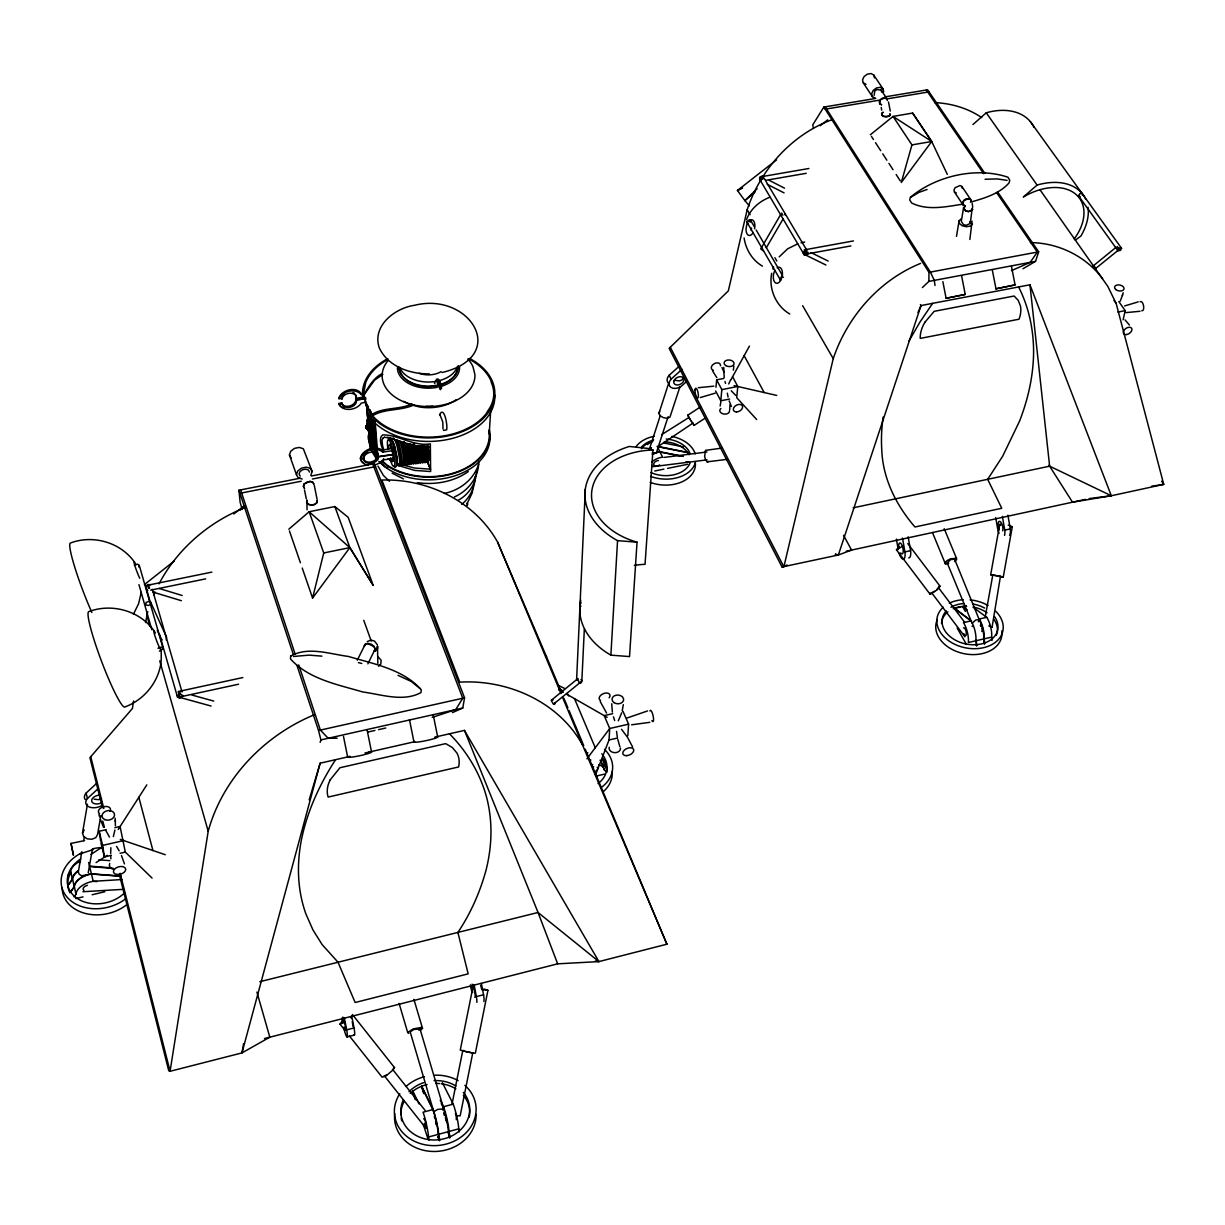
<?xml version="1.0" encoding="UTF-8"?>
<svg xmlns="http://www.w3.org/2000/svg" width="1225" height="1225" viewBox="0 0 1225 1225"><rect width="100%" height="100%" fill="white"/><g stroke="black" fill="none" stroke-linecap="round" stroke-linejoin="round"><path stroke-width="1.5" d="M161.21 660.872L161.225 649.51M942.852 281.612L946.098 298.242L965.239 294.459L961.625 275.901M922.379 287.569L928.872 281.398L928.979 272.348L823.843 107.065L875.737 98.429M368.587 428.413L366.765 428.627C363.672 426.882 367.852 424.309 366.995 428.719C366.321 424.202 364.836 427.127 366.949 428.796L366.076 428.367M110.648 853.549L110.863 847.715M377.759 458.885L378.219 456.603L376.825 456.986L373.487 451.627M115.38 825.803L115.288 820.352M723.73 367.408L724.205 377.514M730.008 404.801L729.702 409.64M423.651 1118.915C425.044 1116.205 427.739 1132.237 425.029 1125.652M576.607 679.676L585.32 489.204M377.499 646.142L377.361 648.928L375.156 651.195M579.058 683.183L581.798 681.896L584.34 629.007M377.836 663.399L377.499 646.295L377.361 648.928L375.141 651.057M370.915 435.089L371.757 434.921L370.44 431.522L371.144 439.499M369.445 433.114L373.502 446.436L372.752 441.842L372.186 440.433L373.181 449.039M371.941 441.168C371.726 438.795 373.472 447.263 371.252 441.245M652.956 449.958A68.278 47.821 4.2 0 0 592.012 489.617A68.278 47.821 4.2 0 0 637.046 542.17L629.528 656.585L610.877 655.145L617.553 540.654A78.936 55.263 4.3 0 1 629.374 446.467L648.102 448.442L652.956 449.958L645.039 564.327A65.415 47.821 4.1 0 0 634.351 565.399M595.518 774.874L609.039 739.977L609.728 728.507L604.185 715.614L566.547 694.1M446.727 1121.426L446.574 1122.253M489.219 433.803L490.842 407.986M627.828 735.628L628.593 724.159L622.989 711.312M68.615 884.205L72.352 879.106L70.713 871.097A17.165 10.321 -15.4 0 1 80.574 861.053M72.352 879.106L72.428 878.31A17.196 10.305 -15.5 0 1 78.14 870.638M70.422 891.923L74.189 886.808L72.535 878.769A17.211 10.305 -15.5 0 1 78.247 871.097M74.067 896.884L75.965 894.327L74.25 886.027A17.242 10.29 -15.5 0 1 91.4 873.808L120.877 876.074M75.965 894.327L76.027 893.546A17.288 10.29 -15.6 0 1 93.223 881.311L96.913 881.587M803.156 253.192L803.263 251.891M715.982 387.284L716.656 379.842L723.73 378.464M729.641 399.028L720.79 400.774L721.831 389.611L716.656 379.842M759.959 180.014L760.985 176.783L808.868 168.499M762.976 179.003L761.705 176.859M976.463 645.774L975.957 639.925A14.654 5.359 76.6 0 0 970.966 620.907L954.413 608.396M976.708 645.713L976.202 639.863M984.226 643.982L983.721 638.133A14.654 5.39 76.6 0 0 979.602 620.585L954.612 559.197L950.738 559.534L947.201 562.888L970.675 619.819M984.701 643.875L984.196 638.026A14.654 5.39 76.6 0 0 979.204 619.023L986.707 617.323A14.639 5.436 76.6 0 1 991.699 636.296L992.005 640.476M749.44 346.078L732.581 376.733L737.787 386.488L736.7 397.65L756.683 419.517M307.062 509.83L306.893 500.152M733.852 366.153L733.331 370.21M369.705 435.824L370.394 438.397L369.322 432.777M372.048 444.644L372.538 447.232L371.497 441.368L370.869 442.164L370.256 438.581L369.72 439.377L371.497 444.553L371.389 439.698M369.981 435.472L369.95 432.609M475.07 476.739C475.254 487.489 469.772 497.534 461.748 504.44M476.51 471.993C476.035 483.691 468.455 494.793 458.211 500.259M478.715 461.488C479.036 477 468.302 490.842 454.414 496.937M472.927 487.228L472.329 492.695L467.276 503.245M374.59 449.024L373.885 446.359M306.648 502.48L308.409 504.271L311.502 504.976L314.748 504.317L316.923 502.572L317.168 500.397L316.923 502.725L314.764 504.562L311.517 505.221L308.409 504.424L306.648 502.48L306.908 500.305M623.311 704.651L622.223 710.822M771.719 273.267C768.442 288.824 775.961 306.082 789.757 313.983M437.631 379.153C439.484 377.545 443.572 392.199 440.25 387.758M720.147 406.011L720.821 402.091M133.571 701.006L132.423 708.479L89.915 757.678L102.502 807.704M145.576 622.499L147.735 611.688M314.243 714.803C264.187 735.475 222.613 778.518 208.204 831.254L170.061 1071.293L168.744 1070.773L119.3 874.405M149.527 588.352L148.638 585.274M956.495 236.379L959.068 220.868L961.196 218.785M964.963 206.612L963.539 207.913L961.303 221.388L963.478 224.665L966.249 225.293L970.261 223.425L972.267 208.036L972.589 209.674L968.577 211.45L965.775 210.914L963.539 207.913L964.994 206.382M969.863 239.442L972.068 221.25M100.879 815.636L97.541 834.485L95.826 837.609L91.89 839.263L87.235 838.834L83.652 836.461L82.488 833.061L87.45 804.228M81.83 851.681L78.339 871.894L79.089 874.145L81.447 875.722L87.113 874.88M83.729 840.656L84.372 836.981M452.454 712.613L462.774 708.035L464.551 697.837L374.391 463.617L311.334 476.004M88.231 872.782L92.442 848.925M1002.708 530.9L1002.892 529.843A5.558 2.144 77.4 0 0 1001.315 522.891A5.558 2.144 77.4 0 0 998.406 522.325A5.558 2.144 77.4 0 0 998.972 529.093L999.232 529.644M243.591 1043.715L241.968 1052.903L170.061 1071.293L120.142 873.303M367.806 425.565L365.724 426.423M991.193 627.231L992.082 627.154L1000.473 576.194L992.786 575.076L985.359 616.236M1001.912 577.189L1003.275 577.006L1012.309 526.689L1008.221 525.127M991.745 575.321L990.688 574.693L999.738 524.407L1001.101 524.147M369.445 430.373L368.388 436.192L370.578 446.957M369.23 434.707L368.465 438.887L370.67 449.652M114.936 829.999L113.343 836.598M365.877 398.079L362.83 398.661L362.585 397.313A66.104 44.437 -0.3 0 1 362.738 394.021M381.251 374.1C373.502 378.265 368.189 387.146 364.361 394.251L362.707 395.139L362.83 398.661M409.701 404.311L412.549 405.169M455.884 1115.592L460.156 1115.868L472.819 1052.658M473.631 987.779L472.896 987.289L460.263 1050.085L473.202 1053.194L475.346 1053.178L487.933 990.336L483.844 988.973M451.948 1104.475L462.774 1050.591L464.214 1050.591M1078.567 195.862L1079.684 193.78L1082.012 193.366L1121.564 248.308L1120.4 250.39L1118.042 250.834L1078.567 195.862L1080.205 196.72M1082.333 195.173L1082.548 194.101M390.806 444.139L390.607 445.104A8.866 1.577 78.7 0 0 390.698 448.488M1117.506 250.099L1118.67 248.017L1121.564 248.308M1123.126 319.756L1125.208 310.629L1118.823 301.564M467.276 505.343L467.552 504.057M831.377 119.943C791.472 134.903 760.465 169.54 747.189 209.72L728.324 290.907L669.126 348.375L782.055 567.007L838.375 554.986L851.589 550.071L843.581 535.371M141.258 592.349L138.593 603.711L133.433 614.246M161.088 661.99C158.53 682.202 144.152 699.797 125.118 706.871A51.021 5.62 69.3 0 1 102.303 663.307A51.021 5.62 69.3 0 1 88.659 611.673C111.643 602.93 139.849 610.647 154.136 630.952M920.603 263.39C879.259 280.142 847.348 316.632 833.245 358.634L783.862 566.808L670.305 347.242M467.337 505.527L467.353 503.169M302.223 568.032L312.574 598.076L323.737 552.965L309.144 511.759L334.854 506.538L348.176 517.317L372.553 583.575M350.243 756.346L320.138 763.19L241.968 1052.903L269.806 1037.192L256.928 992.082M1122.376 295.47L1123.172 292.744M947.308 174.363L931.689 141.442L893.04 116.421L911.936 144.902L901.309 182.479L931.704 141.503L912.61 113.068L893.04 116.421L870.378 134.75M371.91 444.491L373.656 449.024M309.175 799.833L320.138 763.19M772.914 269.087L773.618 266.744M320.154 742.365L320.904 739.9L318.531 730.498L296.925 665.313M443.006 429.072L442.792 421.997L439.882 414.555M679.952 386.733L669.907 417.235L667.181 418.23L663.537 417.725L660.367 415.918L658.897 413.499L668.651 383.272M649.051 450.279L660.306 415.505M1120.263 301.166L1122.621 294.735M656.83 451.336L668.146 416.592M1022.982 268.734L1035.538 261.338L1038.678 251.829L997.824 192.248M835.389 554.267L838.359 554.986L921.016 305.561L920.404 304.581M621.672 712.812L618.303 720.836M177.441 696.903L179.187 694.697L180.933 694.33L183.076 695.678L179.585 698.265L177.441 696.903L159.541 634.504M302.192 479.052L298.134 477.735L296.435 474.657L289.437 454.904L290.723 451.229L294.505 448.365L299.344 447.431L303.356 448.779L312.145 471.564L310.828 475.239M296.435 474.657L297.736 470.967L301.549 468.103L306.418 467.154L310.461 468.471L312.145 471.564M804.84 254.172L806.418 250.926L804.963 249.961M682.846 377.867L682.08 379.949L679.339 380.929L675.649 380.393M907.786 543.578L940.08 586.27L937.477 589.547L931.444 593.666L929.928 594.033L896.47 549.826L899.15 546.641M658.897 413.499L659.678 411.401M929.928 594.033L930.342 592.915M79.426 862.737L79.839 861.634M387.804 448.335A12.832 2.266 78.7 0 1 387.559 440.755L389.06 438.32L390.591 439.009A16.185 2.863 78.7 0 1 393.684 446.666L396.042 457.966A13.919 2.465 78.7 0 1 396.288 466.204L395.154 467.414L392.781 465.745A14.945 2.634 78.7 0 1 389.963 458.671M389.994 440.433L391.02 439.254L392.459 440.847A13.291 2.358 78.7 0 1 395.047 447.523L396.961 457.093A12.127 2.144 78.7 0 1 397.084 463.877L396.67 464.734M153.63 595.136L154.963 591.859M394.205 466.449L394.634 465.423A12.832 2.266 78.7 0 0 394.389 457.828L392.214 447.416A14.93 2.634 78.7 0 0 389.382 440.342L388.585 439.561M396.563 465.806L396.992 464.796A12.679 2.251 78.7 0 0 396.762 457.308L394.603 447.018A14.746 2.603 78.7 0 0 391.801 440.035L391.127 440.097M1015.081 284.904L995.986 288.809L1015.081 284.904L1011.498 266.514M730.544 379.98L728.722 383.946M138.869 567.053L138.884 564.725L137.491 564.204L134.367 565.353M917.969 312.574L921.016 305.561L1029.949 284.797L1111.32 495.757L1163.75 484.38L1116.174 303.509L1107.829 286.42L1039.964 189.737M368.756 426.729L367.316 419.593L368.756 426.729L366.842 420.68L368.648 419.348M367.454 423.865L368.893 430.986L367.071 427.693L367.454 423.865L370.241 430.572L368.419 427.265L368.802 423.421L370.149 423.161L371.466 426.545L369.292 426.989L369.383 429.745M368.939 427.678L368.557 431.522L370.379 434.814L368.939 427.678L368.557 431.522M371.742 434.416L370.302 427.265L371.742 434.416L369.812 428.337L371.634 427.004M372.369 437.447L371.313 432.195L373.135 430.848L374.452 434.247L372.278 434.691L372.369 437.447L374.574 438.014M374.697 442.256L372.507 441.704L371.451 436.452L371.925 435.365L373.242 438.78L375.968 438.121L376.075 441.873L373.87 441.306L372.905 438.81L372.813 436.054L374.636 434.707M374.406 449.024L372.951 440.311L374.758 438.963M746.53 219.673C750.328 209.108 759.454 201.206 769.775 197.256M370.44 431.522L371.864 438.673L370.042 435.35L371.389 441.077M150.782 605.456L163.185 648.699L159.418 651.133M478.684 464.061C473.845 479.511 459.957 490.214 444.384 493.415M382.92 438.198L382.016 440.051L382.567 446.099M392.72 438.198L392.276 439.193A13.613 2.419 78.7 0 0 392.061 441.046M374.084 651.287L375.126 649.128L374.008 646.57L367.852 643.63L365.172 644.365L364.208 646.402L365.249 644.212L367.975 643.385L371.343 644.228L374.084 646.417L375.126 649.128L367.883 663.827M456.297 1119.65L456.267 1116.894M781.565 212.982L782.867 215.187M407.956 463.402L408.4 462.483A12.954 2.343 78.7 0 0 408.323 455.225L406.271 445.012M410.237 463.127L410.697 462.208A13.107 2.389 78.7 0 0 410.62 454.858L408.553 444.507M357.287 660.183L365.172 644.365M417.036 462.315L417.526 461.366A13.613 2.511 78.7 0 0 417.449 453.725L416.194 446.528M159.005 583.881C177.288 549.03 208.97 521.835 245.475 507.456M419.072 462.085L419.562 461.105A13.751 2.557 78.7 0 0 419.501 453.388L418.23 446.099M166.248 639.817L166.585 637.26L150.537 601.95L149.266 601.307L146.081 602.44L145.729 605.012L148.7 605.456L150.185 604.507L150.537 601.95M730.973 379.781L732.581 376.733M82.488 833.061L84.219 829.953M750.113 222.23L750.527 220.163L749.623 219.642L746.638 221.587L780.57 280.249M780.631 214.589L760.74 248.905L763.512 251.048M909.027 340.933L919.975 322.037L932.623 303.356M766.299 247.772L783.158 218.846M335.543 759.684C319.449 784.628 306.832 812.037 301.136 841.284A352.54 207.653 -23.8 0 0 306.02 914.263L313.018 930.051L322.144 944.597L338.023 962.237L355.143 1002.509L468.164 973.86L457.905 932.409C470.568 913.528 479.894 892.489 485.927 870.577A382.522 225.568 -16.2 0 0 486.708 797.674C480.277 773.48 467.001 751.568 449.483 733.806M118.197 829.493L146.816 784.857M823.843 107.065L812.757 124.858L813.461 128.395M352.463 1014.56L394.542 1067.664L393.103 1069.854L385.982 1075.979L382.108 1077.173L349.355 1035.891M364.361 394.251L374.666 380.072L382.858 374.406M344.684 1029.995L339.999 1024.1L341.53 1021.987M67.85 875.707L70.652 871.878M68.723 884.664L72.474 879.565M70.468 892.152L74.235 887.053M312.574 598.076L349.845 547.621L334.854 506.538M586.943 758.811L609.728 728.507L628.593 724.159M371.588 419.501L371.481 415.979L372.599 415.765C384.619 408.308 400.728 411.095 414.019 404.924M972.956 124.537L986.248 112.792A56.84 39.139 -35.3 0 1 1034.007 127.308M494.732 395.017A66.104 44.437 -0.3 0 1 447.355 439.561A66.104 44.437 -0.3 0 1 371.726 419.7L370.685 414.724L371.803 414.509C383.165 407.067 399.151 409.977 411.906 403.928M364.238 392.888L362.462 393.807L362.707 395.139M1092.976 266.116L1116.006 247.358M71.019 843.382L73.469 855.31L70.973 843.428L84.586 840.595M779.192 256.867L787.66 248.797L797.797 243.806M827.702 119.851L820.183 125.731M365.663 426.331L367.975 425.335M936.65 589.746L938.381 587.556L964.825 622.499M240.345 509.891L244.387 505.91M578.032 678.482L551.173 700.378L553.394 704.13L554.588 704.36L555.124 702.43M972.497 223.93L970.368 226.028L966.479 226.748L962.314 225.798L959.481 223.547L959.068 220.868M757.111 188.727L744.892 200.64L749.394 205.861M972.573 209.827L968.531 211.68L965.759 211.052L963.57 207.775M408.737 1033.41L407.665 1032.476L413.376 1028.893L421.461 1027.408L422.518 1028.342L420.726 1030.057M443.741 1108.855L437.616 1109.421L433.742 1111.749L410.145 1031.787L413.943 1029.398L420.037 1029.031L443.741 1108.855L442.516 1109.942M418.858 1030.179L420.037 1029.031M954.581 561.586L956.618 559.672L956.48 558.278L944.215 528.695M378.54 666.247L380.791 664.149L381.082 660.183L378.203 656.937M85.168 799.496A10.703 6.646 -15.3 0 1 86.118 793.08L96.974 783.081M101.17 805.928A10.719 6.646 -15.3 0 1 88.491 806.617A10.719 6.646 -15.3 0 1 87.45 798.486L98.337 788.471M576.607 680.304L577.695 679.324M669.034 383.578A8.56 5.911 -27.2 0 1 669.172 375.279L678.681 366.688M686.98 381.159L681.544 386.043A8.575 5.911 -27.2 0 1 670.978 387.391A8.575 5.911 -27.2 0 1 671.132 379.107L682.019 369.292M978.3 621.733L979.678 620.478M883.057 112.225L881.648 113.481L881.862 115.089L883.608 116.452L886.226 117.033L890.1 115.349L889.886 113.741L890.116 115.211L888.737 116.39L883.623 116.314L881.862 115.089L881.632 113.619L883.026 112.44M580.099 603.833L581.217 602.853M288.824 529.169L309.144 511.759L349.845 547.621L373.212 585.366L349.845 547.621L323.737 552.965M755.059 192.034L744.892 200.64L737.435 190.472L776.558 159.878M910.711 197.347L918.888 192.402L927.08 189.492M553.945 703.793L580.16 682.57M1095.334 268.765L1119.527 249.196M1085.626 199.017A58.555 38.924 -34.7 0 0 1037.1 185.067L1023.319 197.026A50.654 33.657 -34.8 0 1 1075.504 193.994A50.654 33.657 -34.8 0 1 1074.218 238.921M144.427 584.585L174.226 561.05M233.807 513.995L244.234 505.757M902.902 546.044L896.47 549.826M1075.259 240.253L1080.909 236.027A58.555 38.924 -34.7 0 0 1088.03 207.285M365.8 426.576L368.174 425.718M177.181 695.417L178.391 697.04L179.417 696.336L180.121 691.88M689.951 419.027L687.7 415.244L700.501 406.884M653.66 439.852L647.443 444.553M661.653 434.645L689.001 417.434M659.586 445.517L692.921 423.13M691.298 421.109L694.207 425.32L705.416 418.001M91.002 854.376L102.15 847.118M96.071 862.599L107.218 855.326M158.01 648.316L161.225 647.122L163.185 648.699M382.874 438.167L384.466 437.279M934.553 591.353L931.612 592.732L964.963 636.786M468.302 471.579C453.602 481.915 434.936 485.161 417.358 482.635M343.766 1022.737L339.999 1024.1M365.877 426.79L368.281 426.024M384.803 1075.841L386.763 1074.784M742.427 187.808L737.435 190.472L742.564 187.992M626.955 718.049L647.535 710.944M1011.452 270.648L1030.225 262.334L1037.315 252.074L996.507 192.478M367.24 641.624L370.363 640.292M101.491 798.577L98.842 799.665L94.126 799.205M1124.611 305.944L1138.224 301.886M715.232 393.148L700.241 397.558M782.055 567.007L787.154 565.031M365.938 427.035L368.388 426.407M656.309 452.745L652.098 453.097M93.422 849.537L80.237 853.794M651.378 448.197L649.572 448.855A13.812 9.295 -26.1 0 1 651.516 447.891M432.149 717.391L455.731 709.612L462.759 698.235L372.722 463.953M946.113 298.303L965.239 294.398M442.087 372.538C510.35 355.954 469.558 291.443 414.586 305.285C394.955 308.011 371.696 325.957 379.321 347.977C388.111 366.612 409.916 374.1 429.332 373.885M366.443 401.999L361.252 403.147A12.173 8.759 -14.3 0 1 349.462 409.41A12.173 8.759 -14.3 0 1 339.049 404.281L338.712 403.561L341.653 402.749A7.35 5.268 -20.1 0 0 349.722 406.011A7.35 5.268 -20.1 0 0 355.801 398.891L361.084 397.436M429.087 1140.123L428.551 1136.984L438.32 1134.35L438.259 1133.477A18.237 2.496 76.7 0 0 432.838 1109.59L421.415 1086.376M439.698 1140.536L438.642 1134.258L448.396 1131.64L448.335 1130.752A18.222 2.557 76.7 0 0 442.899 1106.895L441.245 1103.587M450.08 1137.719L449.024 1131.456L458.747 1128.838L458.686 1127.949A18.207 2.634 76.6 0 0 453.25 1104.123L442.363 1082.701M432.838 1109.59L423.069 1112.193A18.268 2.435 76.8 0 1 428.49 1136.111L428.551 1136.984M440.219 1100.111L443.527 1106.726L453.25 1104.123M347.042 1036.947L354.392 1035.064M721.663 448.136L705.462 450.371L704.651 456.527L705.615 459.957L707.131 461.84L708.601 461.473M264.462 1038.555L557.651 963.83L598.918 961.594L666.905 944.199L666.614 943.464M343.689 1027.806A11.04 1.271 77.3 0 0 346.889 1036.901A11.04 1.271 77.3 0 0 346.66 1029.842L354.04 1027.943L351.636 1015.724M476.862 1002.372A10.887 1.761 76.8 0 0 476.372 996.599L483.553 994.761L481.379 983.491M970.414 202.202C984.134 198.251 999.217 193.994 1009.017 182.954L1009.752 180.274L1007.961 177.227C976.187 166.493 935.915 175.987 910.389 197.256L909.716 199.966L911.676 202.998C927.356 210.914 945.945 206.734 962.498 204.208M259.807 981.7L538.035 912.487L598.918 961.594L595.365 960.997M938.549 586.637L940.08 586.27M75.812 898.583L83.07 896.884M92.135 894.74L104.845 891.754M597.111 775.869L604.507 774.123M100.894 842.831L104.401 856.949L111.368 855.326M120.096 853.304L125.318 852.095L152.068 878.08M609.039 739.977L617.584 738.001M975.881 640.767L968.362 642.497L968.439 641.655A14.669 5.313 76.7 0 0 963.447 622.622L970.966 620.907M976.126 640.706L983.629 638.975M984.119 638.868L991.622 637.138M104.401 856.949L102.655 845.403L123.694 840.564L165.268 854.713M100.634 841.177L99.148 831.27L106.116 829.677M114.844 827.671L120.081 826.477L125.318 852.095M612.73 713.67L604.185 715.614L607.187 717.375M364.943 753.007L414.555 741.737M434.768 737.144L464.459 730.391L598.918 961.594M367.745 732.075L374.942 730.452M378.54 729.641L385.752 728.033M960.216 607.079L954.658 608.335L971.211 620.845M966.265 605.717L962.559 606.559L967.092 609.958M318.531 730.498L464.551 697.837M320.904 739.9L462.774 708.035M339.049 404.281L342.035 403.622A7.365 5.298 -14.3 0 0 350.212 407.236A7.365 5.298 -14.3 0 0 356.398 400.437L365.372 398.462M649.801 722.321L631.61 724.802M899.073 553.195A8.897 3.108 77.5 0 0 903.453 559.105A8.897 3.108 77.5 0 0 904.953 551.908L910.604 550.683L908.154 536.81M1004.531 535.402A8.805 3.399 77.4 0 0 1004.76 530.134L1010.303 528.924L1007.899 515.204M367.898 425.917L368.633 422.977M368.036 430.159L368.802 423.421L370.241 430.572M242.887 677.548L178.222 691.528L179.432 697.04L238.553 684.224M846.291 551.219L1085.534 499.371M370.869 433.589L370.777 430.833L372.951 430.388M369.521 434.002L370.256 431.062M800.997 242.826L804.702 242.029M373.87 441.306L374.62 438.382L373.288 434.967M372.507 441.704L373.242 438.78M853.136 507.824L1049.626 466.174L1111.32 495.757L1072.503 502.189L1049.013 465.209M374.008 445.563L373.916 442.822L376.09 442.378L376.197 446.13L374.008 445.563L373.257 443.128L372.951 444.675M365.999 427.311L368.48 426.821M211.864 572.106L147.643 585.244L148.531 588.322M150.629 590.159L205.677 578.858M654.732 470.997L663.904 469.144M667.564 468.394L687.715 464.29M393.317 454.353L378.571 456.481A7.518 5.344 -14.8 0 0 370.991 452.132A7.518 5.344 -14.8 0 0 363.764 458.609L360.349 458.288A12.418 8.682 -20.4 0 1 369.276 449.07A12.418 8.682 -20.4 0 1 382.047 450.249L392.582 448.197M721.831 389.611L737.787 386.488L776.727 395.43M1117.889 312.053L1125.208 310.629M242.183 509.432L240.146 502.311L238.921 490.23L300.171 478.209M239.932 493.292L301.243 481.226M312.406 479.021L375.539 466.603M371.022 437.968L371.803 441.015M375.585 438.519L368.005 418.873L367.577 405.582M374.881 442.715L373.028 443.067M443.557 430.404L446.635 429.807C447.891 426.009 444.17 404.954 439.545 414.785M376.274 446.803L375.248 445.165L376.274 446.803L376.473 458.977L371.634 451.106M369.965 422.717L366.933 423.437M375.907 446.865L375.187 423.329L374.345 423.483L373.074 420.206M368.603 427.617L366.091 427.831M368.633 427.969L366.107 428.061M368.618 428.245L365.862 428.138M368.25 419.042L369.583 418.797C364.667 401.907 370.226 433.818 369.521 418.72M438.642 381.833C445.548 404.434 431.108 369.491 438.642 381.833L439.729 381.618M366.673 403.852L368.097 424.524M1010.947 526.949L1012.309 526.689M928.979 272.348L1038.678 251.829M928.872 281.398L1035.538 261.338M1140.046 311.257L1125.913 312.635M698.281 387.712L713.853 386.151M853.457 240.927L804.243 249.885L805.606 253.468L803.661 254.05L825.941 265.013M805.33 254.233L850.916 245.919M761.812 179.386L759.577 179.156L759.776 177.089L762.149 176.048L763.405 177.472M765.732 180.335L806.249 173.307M911.936 144.902L931.704 141.503L912.61 113.068M885.108 96.867L927.601 89.808L984.931 173.429M825.206 109.193L879.014 100.236M886.502 98.98L929.025 91.89M293.51 656.462L309.159 655.13L321.915 656.141M1151.653 486.218L1163.75 484.38L1161.622 481.211M371.405 434.952L373.227 438.274M360.686 459.053A12.418 8.805 -14.8 0 1 369.766 450.279A12.418 8.805 -14.8 0 1 382.751 452.086L393.47 450.54M363.58 462.774A12.418 8.697 -20.4 0 1 360.364 458.625L363.779 458.946A7.518 5.344 -14.8 0 0 371.343 463.28A7.518 5.344 -14.8 0 0 378.571 456.818L393.332 454.689M393.654 458.426L382.966 459.957A12.434 8.82 -14.8 0 1 375.11 464.842M990.688 574.693L1003.275 577.006M1000.274 576.745L1001.177 576.607M1089.255 498.56L1111.305 495.757M663.981 457.43L706.963 451.979M707.101 459.865L652.864 466.679L651.822 465.423M707.131 461.84L727.39 459.314M985.084 179.263L997.165 178.911L1007.088 180.381M94.402 881.234L122.194 879.535M82.932 891.723L123.725 889.319M366.045 427.586L368.924 427.188L369.72 439.377M430.358 446.528C414.05 448.365 399.763 439.438 384.42 437.233M427.908 460.968L429.194 459.911A14.455 2.726 78.7 0 0 429.163 451.811L428.092 445.441M425.504 461.243L426.759 460.217A14.271 2.68 78.7 0 0 426.729 452.209L425.657 445.931M423.161 461.534L424.401 460.508A14.103 2.634 78.7 0 0 424.355 452.592L423.054 445.119M420.818 461.81L422.043 460.799A13.934 2.603 78.7 0 0 421.982 452.99L420.696 445.609M339.019 398.983A12.173 8.912 -14.6 0 1 349.309 391.142A12.173 8.912 -14.6 0 1 361.237 394.588L360.563 392.827A12.158 8.713 -20.1 0 0 348.834 389.963A12.158 8.713 -20.1 0 0 338.697 398.248L342.02 398.906A7.365 5.405 -14.5 0 1 350.105 393.179A7.365 5.405 -14.5 0 1 356.444 398.554L365.417 398.339M414.326 462.575L415.489 461.611A13.46 2.481 78.7 0 0 415.413 454.062L413.284 443.45M411.845 462.866L412.993 461.917A13.276 2.435 78.7 0 0 412.902 454.475L410.804 444.001M404.908 463.693L405.996 462.774A12.771 2.312 78.7 0 0 405.904 455.623L403.882 445.548A13.996 2.527 78.7 0 0 402.964 442.593M402.458 463.984L403.515 463.081A12.587 2.266 78.7 0 0 403.408 456.037L401.417 446.099A13.797 2.481 78.7 0 0 399.595 440.816M337.135 738.185L328.147 738.277L320.383 730.085L298.747 664.915M760.985 176.783L762.256 178.911M487.933 990.336L481.624 989.601M1030.424 242.596C1058.323 242.841 1085.84 256.209 1102.561 278.688M74.296 886.257A17.242 10.29 -15.5 0 1 91.462 874.037L120.938 876.304M934.568 102.609C951.228 103.298 967.873 108.183 981.73 117.6M617.553 540.654L637.046 542.17M111.597 867.836L89.532 866.106L88.659 862.507M113.542 868.448L89.655 866.58L91.4 873.808M98.796 859.797L109.806 860.67M760.434 180.825L761.337 180.902M979.617 619.605L975.728 620.003L972.099 623.265M471.395 1052.673L465.469 1051.632M947.201 562.888L948.717 563.102M932.455 532.492L945.348 563.806L947.629 564.143M956.48 558.278L950.661 558.784L947.216 560.499L945.195 562.413L945.348 563.806M387.697 467.782L385.86 467.322M365.785 427.938L366.551 428.076M686.015 461.764L689.614 462.468M683.336 456.42L659.938 451.811A13.842 9.279 -26.1 0 0 652.404 454.322M681.621 456.236L660.015 451.979A13.842 9.279 -26.1 0 0 652.481 454.475M663.659 442.945L683.412 446.895M657.228 446.313L687.776 452.377M687.945 452.699L657.396 446.635L662.587 457.17A13.873 9.279 -26.1 0 0 651.761 462.009M551.832 699.72L553.026 699.965M387.253 437.233L391.173 438.075M734.097 385.615L737.787 386.488M835.389 554.267L838.375 554.986M371.16 640.231L374.528 641.073L377.346 644.855M358.404 662.618L361.788 663.46M989.325 626.251L992.082 627.154M399.61 464.107L414.586 468.057L430.587 469.175L426.867 460.386M178.391 697.04L211.098 706.044M191.973 695.05L213.747 701.083M150.629 584.662L147.505 584.601L145.836 586.775L151.104 605.135M153.094 592.119L181.361 600.694M159.235 588.505L182.188 595.503M366.091 428.245L367.025 428.551M120.295 839.385L123.694 840.564M147.796 590.511L146.648 589.041M398.002 675.327L411.217 681.437L420.037 688.527M393.608 1067.297L394.542 1067.664M804.289 254.892L807.704 254.279L807.949 252.197L805.667 251.983L804.289 254.892L759.577 179.156M383.425 459.926L383.701 458.533M1093.251 265.779L1094.951 267.035M964.749 205.555L962.911 204.682L963.692 200.517L966.035 198.802L970.522 199.292L970.966 201.283L970.583 199.399L968.745 198.527L963.769 200.624L962.544 202.799L962.988 204.805L964.871 205.739M558.845 689.614L562.091 691.176M558.386 685.433L564.863 688.557M403.699 401.356L410.252 404.587L419.578 406.991A38.006 25.403 -0.2 0 0 456.312 399.641M811.042 252.61L828.177 261.063M881.495 104.646L879.703 103.758L880.331 99.669L882.505 98.046L886.823 98.582L881.173 90.099L876.87 89.547L874.696 91.171L874.145 95.351M970.522 199.292L961.916 186.491L960.033 185.526L955.117 187.685L953.969 189.982L954.428 191.973L956.296 192.922M396.885 465.071L414.663 470.415L430.618 471.533L430.343 443.848C413.422 446.65 398.829 434.783 382.812 434.875L381.373 436.238A18.804 7.763 59.2 0 0 381.159 445.012L382.46 448.993M392.138 473.172L403.454 478.883M385.048 466.924L380.133 462.591M767.187 184.271L784.077 192.892M769.346 180.397L784.551 188.175M881.602 104.799L879.764 103.849L879.274 101.889L880.392 99.776L885.093 97.786L886.885 98.689L887.313 100.557M883.669 91.737L882.934 88.782L873.747 75.001L871.006 73.546L867.315 74.143L864.069 76.578L862.522 79.901L863.273 82.841L872.384 96.668L875.14 98.092M863.273 82.841L866.014 84.28M882.934 88.782L880.193 87.343L876.487 87.955L873.211 90.39L871.649 93.728L872.384 96.668M558.569 689.537L563.362 692.278M783.464 277.279L781.274 276.911L779.667 279.729M746.821 222.567L747.709 223.103M762.425 266.116C752.349 260.358 745.719 249.318 744.111 237.941M999.738 524.407L1000.794 525.112M368.541 406.96L365.923 405.199L363.595 393.868L365.724 382.537A65.063 43.671 -0.3 0 1 386.87 360.073M973.002 607.141L986.707 617.323M962.084 606.666L966.617 610.065M600.036 760.204A15.91 9.524 -23.2 0 1 601.475 762.608L604.476 770.142L606.972 772.209M601.597 763.313L605.41 766.636L606.819 769.943M373.196 415.076L372.369 413.836M378.112 457.338L375.677 453.954M382.016 460.707L387.207 465.194A60.117 41.022 -0.4 0 0 455.945 472.253A60.117 41.022 -0.4 0 0 488.79 430.251M381.419 460.952L386.748 465.561A60.775 41.482 -0.4 0 0 456.236 472.697A60.775 41.482 -0.4 0 0 489.449 430.235M378.831 461.335L386.824 468.241A60.714 41.482 -0.4 0 0 457.43 474.948A60.714 41.482 -0.4 0 0 489.02 431.108M388.157 458.609L390.928 461.09M731.233 390.744L735.704 395.384M389.504 481.287L383.425 475.484L377.974 466.097M425.764 461.396L427.586 462.438L428.168 461.335A15.665 2.955 78.7 0 0 428.122 452.546L426.958 445.64M423.345 461.702L425.136 462.744L425.703 461.641A15.496 2.909 78.7 0 0 425.657 452.959L424.218 444.736M420.91 462.009L422.686 463.035L423.237 461.947A15.312 2.863 78.7 0 0 423.192 453.357L421.767 445.242M418.475 462.315L420.221 463.326L420.772 462.254A15.144 2.818 78.7 0 0 420.711 453.771L419.302 445.747M1125.025 319.878L1129.435 325.069M393.393 438.152L394.22 439.04A14.93 2.664 78.7 0 1 397.145 446.543L399.289 457.292A13.613 2.419 78.7 0 1 399.411 464.918L398.952 465.868L397.436 464.964M416.117 462.606L417.832 463.617L418.368 462.56A14.976 2.772 78.7 0 0 418.307 454.169L416.913 446.222M414.234 462.851L415.918 463.846L416.454 462.79A14.838 2.726 78.7 0 0 416.377 454.475L414.356 444.047M411.952 463.142L413.621 464.122L414.142 463.081A14.669 2.695 78.7 0 0 414.05 454.858L412.059 444.553M409.563 463.433L411.202 464.413L411.722 463.387A14.501 2.649 78.7 0 0 411.631 455.256L409.334 443.817M407.481 463.693L409.104 464.658L409.609 463.647A14.348 2.603 78.7 0 0 409.517 455.608L407.251 444.292M405.307 463.969L406.899 464.918L407.389 463.923A14.195 2.572 78.7 0 0 407.297 455.976L405.046 444.782A15.542 2.818 78.7 0 0 404.02 441.49M402.657 464.306L404.219 465.24L404.694 464.26A13.996 2.527 78.7 0 0 404.587 456.42L402.382 445.379A15.343 2.756 78.7 0 0 401.371 442.133M398.799 463.494L400.177 464.321L400.606 463.448A12.388 2.205 78.7 0 0 400.498 456.512L398.538 446.742A13.567 2.419 78.7 0 0 395.889 439.928M399.962 464.642L401.509 465.561L401.984 464.597A13.797 2.465 78.7 0 0 401.861 456.864L399.687 445.977A15.129 2.71 78.7 0 0 397.681 440.188M134.474 562.091C120.448 542.323 93.054 534.452 70.499 542.997A49.827 5.344 69.1 0 0 91.86 612.469M579.992 605.119L580.956 606.222M580.956 679.507L581.89 680.61M621.55 729.319L627.506 737.297L632.682 747.097M687.7 415.244L688.634 416.408M692.508 422.87L693.136 423.636M392.475 1069.241L425.06 1110.371M384.175 1075.596L426.101 1128.455M716.824 377.637L712.628 371.007M1030.363 121.627L1082.012 193.366M380.653 462.652L381.297 463.601M986.248 112.792L1037.1 185.067M1114 300.416L1116.174 303.509M1093.267 266.989L1095.717 269.347L1095.701 268.137M926.314 90.022L983.614 173.659M954.428 191.973L962.957 204.743M109.469 837.104L105.595 830.106M606.574 713.072L600.189 701.45M871.404 136.343L873.471 139.512M875.523 142.697L880.683 150.66M882.75 153.829L886.869 160.199M888.937 163.384L893.056 169.739M896.149 174.517L900.283 180.887M689.445 418.414L691.467 421.522M825.16 106.851L930.372 272.088L934.308 280.387L935.027 285.502M371.879 414.54L365.923 405.199L372.599 415.765A65.063 43.671 -0.3 0 0 430.22 437.111A65.063 43.671 -0.3 0 0 486.233 413.637L487.642 411.064A57.269 38.465 -0.1 0 0 491.485 383.012L490.812 380.347A65.063 43.671 -0.3 0 0 468.333 358.726M585.213 749.164L666.905 944.199L582.35 744.601C558.416 701.665 507.717 679.308 459.758 682.141L381.863 480.032C427.724 478.577 475.04 501.331 497.626 542.185L546.503 656.707M370.685 414.724L371.604 416.194A66.196 44.437 -0.3 0 0 472.207 426.805A66.196 44.437 -0.3 0 0 469.573 358.435M376.412 456.864L370.593 447.538L368.511 437.279M116.574 846.398L119.193 850.839M764.078 178.146L806.984 250.543M784.796 214.252L785.286 215.095M747.189 209.72L750.052 214.681M774.92 257.694L776.834 261.017M802.651 305.683L833.245 358.634M750.527 220.163L754.278 226.702M756.162 229.963L782.515 275.656M963.493 608.182L965.346 611.428M957.138 627.996L966.372 644.289M289.437 454.904L291.137 457.997M300.186 476.188L299.053 474.136L299.926 471.686L302.468 469.772L305.714 469.144L308.409 470.017L309.527 472.084M744.142 355.694L764.201 392.551M715.66 391.005L720.79 400.774M669.172 375.279L671.132 379.107M372.783 446.482L368.863 436.345L369.138 438.657L369.138 435.916L370.501 441.873L370.088 438.948M412.595 1090.572L419.042 1103.878M721.938 367.485L723.883 371.879M731.432 406.455L729.166 400.897M444.062 1113.219L444.721 1114.842M157.259 630.217L161.868 640.292L161.516 639.082M103.589 827.38L100.373 819.357M1018.603 286.956C1028.648 306.648 1033.395 328.667 1033.594 350.717A299.834 199.461 -28.1 0 1 1019.552 421.14L1002.693 456.175L987.672 479.312L1001.759 508.268L914.952 526.995C896.179 505.205 882.75 478.684 881.755 449.544A290.769 180.06 -34.1 0 1 883.133 417.097M341.653 402.749L342.035 403.622M363.779 458.946L363.381 457.706A7.518 5.268 -20.4 0 1 366.857 452.301M602.547 759.852L605.318 766.437M341.653 398.033L342.02 398.906M574.51 698.648L595.258 747.755M546.212 656.033L561.663 692.921M563.883 698.204L567.879 707.728M569.028 710.5L583.743 745.642M497.626 542.185L560.989 693.549M562.459 697.071L582.35 744.601M363.81 394.925L365.8 399.825M369.797 409.609L371.803 414.509M693.901 424.539L694.207 425.32M426.897 460.83L430.266 469.144M464.459 730.391L538.035 912.487L557.651 963.83M121.459 855.525L124.46 863.885M370.072 410.237L371.987 415.137M373.916 420.053L375.187 423.329M367.316 405.475L371.788 416.944M371.788 431.108L373.12 434.507M366.842 420.68L367.806 423.161M368.327 424.508L369.292 426.989M369.812 428.337L370.777 430.833M371.313 432.195L372.278 434.691M372.813 436.054L373.778 438.55M366.979 424.937L367.944 427.418M369.429 431.246L368.465 428.765L369.123 436.559M371.451 436.452L372.415 438.948M372.951 440.311L373.916 442.822M356.444 398.554L355.832 396.992A7.365 5.283 -20.1 0 0 355.327 394.297M372.048 439.117L373.365 442.516M378.571 456.818L377.928 454.858A7.518 5.268 -20.4 0 0 375.692 451.443M355.801 398.891L356.398 400.437M374.513 450.968L376.565 456.251M382.047 450.249L382.751 452.086M614.69 720.56L613.449 716.87M434.63 1116.511L435.319 1118.593M434.324 1116.603L435.013 1118.67M363.764 620.325L370.547 639.144A6.048 0.934 78.1 0 1 371.144 641.104M382.522 446.068L383.9 449.835M438.703 383.854L439.224 385.308M289.437 530.93L300.401 562.734M1119.88 248.583L1119.91 249.778L1117.154 246.531M888.493 101.997L890.269 111.077M240.621 489.893L295.133 654.058M238.921 490.23L293.326 654.441M447.967 1132.099L449.146 1135.697M104.416 827.181L102.732 821.026M619.896 746.806L617.798 739.41M424.08 1093.481L421.722 1086.284L433.145 1109.498A18.237 2.511 76.7 0 1 438.581 1133.385L438.642 1134.258M438.198 1136.693L439.377 1140.307M421.997 1088.168L423.773 1093.573M437.892 1136.785L439.071 1140.383M412.963 1092.516L415.29 1099.728M423.467 1124.994L428.138 1139.418M445.701 1115.807L444.216 1112.606L444.262 1115.347M314.274 485.33L317.076 499.249M413.912 999.386L422.518 1028.342M399.12 1003.459L407.665 1032.476M152.344 589.332L182.02 692.018M139.405 565.812L149.741 601.843M138.961 584.631L151.808 629.727M146.709 615.027L149.833 626.021M159.74 660.842L208.204 831.254M725.016 381.465L725.537 383.41M455.44 1113.188L456.037 1115.699M138.838 797.291L152.926 850.518M98.965 814.38L99.608 816.876M424.355 1123.294L424.677 1124.519M803.998 251.967L804.335 253.315M467.261 502.939L467.567 504.118M304.489 489.939L306.265 498.713M90.742 756.728L103.803 808.531M761.108 180.152L760.74 177.564M99.148 831.27L102.655 845.403M873.747 75.001L874.482 77.941M86.118 793.08L87.45 798.486M881.173 90.099L881.663 92.059M91.462 874.037L93.223 881.311M373.288 445.165L375.08 449.054M374.437 451.336L375.095 452.898L375.064 451.336M374.13 451.351L374.651 452.607L374.636 451.351M446.022 1117.047L446.681 1120.569M445.395 1117.215L446.053 1120.737M972.175 203.289L972.727 207.193M961.916 186.491L962.36 188.482M881.219 107.448L881.678 110.127M728.079 397.084L727.328 393.179M369.322 437.509L368.74 429.669M409.472 719.672L413.943 741.86M367.056 729.778L371.573 752.119M343.49 736.439L347.624 756.912M433.237 714.91L437.708 737.098M344.271 1017.607L346.66 1029.842M341.744 1018.297L342.433 1021.757M992.403 270.449L995.986 288.809M437.708 379.98L437.938 381.082M374.329 447.86L374.13 446.176M474.06 984.533L476.372 996.599M470.446 984.839L471.885 992.311M435.932 1121.089L436.36 1124.213M435.61 1121.181L436.039 1124.29M902.488 538.035L904.953 551.908M896.378 539.092L898.216 549.443M604.476 770.142L604.354 769.438A15.94 9.524 -23.2 0 0 598.673 764.783M1002.372 516.399L1004.76 530.134M995.695 517.593L997.778 529.522A8.805 3.399 77.4 0 0 999.049 533.38M448.396 1131.64L449.452 1137.902M438.32 1134.35L439.392 1140.613M458.747 1128.838L459.268 1131.961M969.97 221.633L970.261 223.425M617.308 736.899L616.543 731.371M612.362 712.093L611.734 703.747M374.1 449.1L373.365 446.62L373.242 447.722M1029.949 284.797L1049.626 466.174M954.612 559.197L954.719 560.131M581.324 681.207L580.803 683.152L579.624 682.907L577.373 679.125M366.489 404.036L367.929 420.512M374.957 420.711L377.331 448.182M377.637 451.841L377.958 455.501M374.115 420.573L377.04 456.144M115.119 818.193L115.38 821.577M110.709 856.214L110.893 858.863M449.024 1131.456L448.962 1130.583A18.222 2.572 76.7 0 0 443.527 1106.726M362.585 397.313L362.462 393.807A66.196 44.437 -0.3 0 1 387.82 358.603M368.541 435.319L368.572 439.392M374.62 438.382L374.728 442.133M374.743 442.638L374.865 446.39L373.426 439.224M342.112 396.578A7.365 5.283 -20.1 0 1 344.332 393.945M353.06 392.444A7.365 5.283 -20.1 0 1 354.392 393.225M458.181 365.693A29.722 19.738 -0.2 0 1 440.571 384.359M436.896 385.278A29.722 19.738 -0.2 0 1 398.753 366.704M441.123 371.665A19.125 12.679 -0.2 0 1 419.226 373.319M363.274 390.729A66.104 44.437 -0.3 0 1 364.162 387.467M457.4 366.765A29.768 19.738 -0.2 0 1 429.102 382.016A29.768 19.738 -0.2 0 1 399.794 367.73M457.384 368.541A28.941 19.233 -0.2 0 1 436.697 385.936L429.179 386.733A28.941 19.233 -0.2 0 1 399.549 367.852M432.869 406.195A38.021 25.403 -0.2 0 1 426.193 406.317M459.559 366.826A31.084 20.657 -0.2 0 1 440.388 386.595M437.31 387.314A31.084 20.657 -0.2 0 1 397.39 367.883M388.095 360.533A46.397 30.931 -0.2 0 0 417.557 405.689A46.397 30.931 -0.2 0 0 474.902 374.437L472.911 366.505A46.397 30.931 -0.2 0 0 467.935 359.201M368.067 416.485A4.961 0.842 78.8 0 1 369.169 414.785A4.961 0.842 78.8 0 1 370.379 422.793A4.961 0.842 78.8 0 1 368.266 417.725M434.86 383.701A2.312 1.654 -22.2 0 1 435.197 381.557M435.656 381.205A2.312 1.654 -22.2 0 1 436.774 380.761M390.622 457.782A9.402 1.654 78.7 0 0 392.429 461.779L393.455 460.677A8.866 1.562 78.7 0 0 393.087 455.103L391.541 448.319A9.402 1.654 78.7 0 0 389.734 444.338L388.723 445.471A8.866 1.562 78.7 0 0 388.815 448.855M393.746 460.569A9.402 1.669 78.7 0 1 392.505 457.415M344.516 407.986A12.158 8.713 -20.1 0 1 338.712 403.561M367.959 465.194A12.434 8.82 -14.8 0 1 360.701 459.39M377.943 455.195A7.518 5.268 -20.4 0 1 370.838 462.009A7.518 5.268 -20.4 0 1 363.381 458.043M436.529 736.715A12.173 1.194 -11.9 0 1 426.484 740.558A12.173 1.194 -11.9 0 1 414.586 741.401M99.501 813.568A6.186 3.813 -15.5 0 1 100.128 808.469A6.186 3.813 -15.5 0 1 107.892 806.708A6.186 3.813 -15.5 0 1 109.944 811.21M600.587 700.501A5.712 3.522 -23.7 0 1 600.556 695.494A5.712 3.522 -23.7 0 1 607.845 693.182A5.712 3.522 -23.7 0 1 609.147 697.791M160.322 649.128A10.305 0.934 69.3 0 1 154.687 635.147A10.305 0.934 69.3 0 1 155.407 633.126M161.164 650.031A10.305 0.934 69.3 0 1 160.858 649.908M139.742 578.261A10.06 0.888 69.2 0 1 134.658 564.955A10.06 0.888 69.2 0 1 135.761 564.327M113.496 869.245A6.186 4.747 -11.7 0 1 109.714 863.457M649.939 710.944A5.757 1.424 77.2 0 1 652.113 712.567A5.757 1.424 77.2 0 1 653.553 719.779A5.757 1.424 77.2 0 1 651.868 720.652M472.59 992.449A6.875 1.118 76.8 0 1 471.395 985.972M472.069 984.15A6.875 1.118 76.8 0 1 473.968 988.835A6.875 1.118 76.8 0 1 475.162 995.328L475.162 996.4A6.875 1.118 76.8 0 1 474.81 997.334M480.629 985.39A6.86 1.133 76.8 0 1 481.563 988.728M483.553 994.761A10.887 1.792 76.8 0 1 483.844 1001.499M566.93 693.503A9.938 6.156 -23 0 1 568.63 695.938M560.33 689.185A6.263 3.889 -23 0 1 561.923 690.609M620.493 748.153A5.712 4.379 3.3 0 1 614.399 752.655A5.712 4.379 3.3 0 1 609.208 747.281M350.901 1016.964A6.967 0.827 77.2 0 1 351.345 1018.373M352.218 1021.772A6.967 0.827 77.2 0 1 353.045 1026.581M344.072 1027.055A6.967 0.812 77.3 0 0 345.756 1029.551L345.695 1028.464A6.967 0.812 77.3 0 0 344.439 1021.895A6.967 0.812 77.3 0 0 342.786 1017.087M342.847 1021.895A6.967 0.812 77.3 0 1 342.387 1018.863M354.04 1027.943A11.04 1.302 77.2 0 1 354.025 1034.803M83.974 890.452A4.716 2.818 -15.5 0 1 83.606 887.635A4.716 2.818 -15.5 0 1 87.404 885.353M124.644 892.811A33.06 25.434 -12.3 0 1 75.797 897.404A33.06 25.434 -12.3 0 1 80.773 858.893M125.562 898.844A39.246 30.181 -12.3 0 1 67.926 898.109A39.246 30.181 -12.3 0 1 81.876 852.707M92.947 848.757A39.246 30.181 -12.3 0 1 102.977 847.47M126.435 904.938A39.139 30.166 -12.4 0 1 85.229 913.421A39.139 30.166 -12.4 0 1 62.153 888.156M69.902 892.78A33.029 25.434 -12.3 0 1 70.606 873.058M597.218 767.218A4.349 2.603 -23.3 0 1 595.595 771.352M592.609 767.064A4.349 2.603 -23.3 0 1 593.681 766.712M589.837 760.434A4.333 2.603 -23.2 0 1 590.909 760.082M586.806 753.191A4.318 2.603 -23.2 0 1 587.878 752.839M592.732 764.522A4.333 2.603 -23.2 0 1 591.721 765.028M601.797 753.819A30.564 23.627 2.1 0 1 598.03 783.617M602.685 758.091A30.533 23.627 2.1 0 1 606.727 771.49M604.492 749.348A36.275 28.053 2.1 0 1 600.786 787.798M612.224 771.628A36.183 28.037 2.1 0 1 603.113 791.809M463.341 1092.378A34.499 29.645 -5.6 0 1 439.132 1139.694A34.499 29.645 -5.6 0 1 403.423 1099.728M409.028 1091.705A34.499 29.645 -5.6 0 1 423.605 1082.655M434.079 1080.649A34.499 29.645 -5.6 0 1 455.868 1085.978M464.857 1085.35A40.946 35.188 -5.6 0 1 466.158 1132.681A40.946 35.188 -5.6 0 1 411.554 1139.725A40.946 35.188 -5.6 0 1 399.794 1093.741M406.241 1086.299A40.946 35.188 -5.6 0 1 424.355 1076.714M434.814 1075.182A40.946 35.188 -5.6 0 1 458.119 1080.618M476.081 1114.428A40.823 35.157 -5.7 0 1 433.665 1151.485A40.823 35.157 -5.7 0 1 394.756 1113.678M401.846 1120.936A34.453 29.645 -5.6 0 1 401.172 1117.874M400.897 1114.796A34.453 29.645 -5.6 0 1 404.235 1101.168M410.283 1093.389A34.453 29.645 -5.6 0 1 427.066 1084.538M435.916 1083.451A34.453 29.645 -5.6 0 1 439.484 1083.574M441.245 1083.757A34.453 29.645 -5.6 0 1 455.868 1088.841M463.341 1095.227A34.453 29.645 -5.6 0 1 469.236 1117.154M610.877 655.145A75.628 55.263 4.2 0 1 580.788 600.097M102.257 802.329A6.768 4.196 -15.4 0 1 100.756 803.125L99.087 803.677A6.768 4.196 -15.4 0 1 91.707 801.15L91.722 800.032A6.768 4.196 -15.4 0 1 99.225 795.147M368.878 751.782A12.296 1.21 -12 0 1 368.725 753.406A12.296 1.21 -12 0 1 353.428 756.882A12.296 1.21 -12 0 1 348.344 756.453M748.674 221.373A7.978 4.257 -79.6 0 1 753.528 220.822A7.978 4.257 -79.6 0 1 754.6 228.708M753.237 232.474A7.978 4.257 -79.6 0 1 747.02 233.868A7.978 4.257 -79.6 0 1 747.694 222.828M777.14 267.8A8.116 4.425 -80 0 1 781.428 268.995A8.116 4.425 -80 0 1 782.147 276.483M781.565 278.504A8.116 4.425 -80 0 1 774.705 282.163A8.116 4.425 -80 0 1 774.966 270.281M751.216 230.438A9.417 5.038 -79.5 0 1 751.538 228.018M659.632 464.857A3.782 2.542 -26.1 0 1 655.298 466.112M654.594 465.822A3.782 2.542 -26.1 0 1 654.334 462.621A3.782 2.542 -26.1 0 1 658.468 460.585M641.425 448.733A13.781 9.295 -26.1 0 1 652.772 441.475M690.104 462.912A26.613 18.344 4.2 0 1 650.98 472.59M641.502 447.033A26.613 18.344 4.2 0 1 651.256 440.77M666.201 438.994A26.613 18.344 4.2 0 1 690.043 453.403M695.417 462.407A31.59 21.774 4.2 0 1 650.567 476.372M636.112 446.558A31.59 21.774 4.2 0 1 654.119 436.284M671.867 436.406A31.59 21.774 4.2 0 1 695.218 453.893M695.325 462.698A31.513 21.774 4.2 0 1 681.697 481.961A31.513 21.774 4.2 0 1 650.153 482.344M664.272 441.766A26.582 18.344 4.2 0 1 689.093 454.751M963.493 627.92A3.997 1.455 76.7 0 1 965.775 630.37A3.997 1.455 76.7 0 1 965.989 635.239A3.997 1.455 76.7 0 1 963.753 633.631M980.475 624.719A3.997 1.47 76.6 0 1 981.317 626.143M981.914 628.103A3.997 1.47 76.6 0 1 981.838 631.487M989.157 625.378A3.997 1.485 76.6 0 1 989.402 626.388M980.429 625.454A3.997 1.47 76.6 0 1 980.827 626.266M972.037 626.143A3.997 1.47 76.6 0 1 972.482 626.542M994.593 616.665A28.267 20.289 11.5 0 1 987.396 641.854A28.267 20.289 11.5 0 1 951.335 637.567A28.267 20.289 11.5 0 1 946.312 610.938M950.952 607.278A28.267 20.289 11.5 0 1 963.662 603.542M972.681 603.971A28.267 20.289 11.5 0 1 984.655 608.059M995.726 611.244A33.55 24.087 11.5 0 1 993.123 643.875A33.55 24.087 11.5 0 1 948.119 640.353A33.55 24.087 11.5 0 1 943.327 607.141M949.298 603.175A33.55 24.087 11.5 0 1 963.233 599.714M970.077 599.867A33.55 24.087 11.5 0 1 988.039 605.472M1001.851 630.86A33.473 24.087 11.5 0 1 965.346 653.92A33.473 24.087 11.5 0 1 937.324 619.59M941.52 623.51A28.236 20.289 11.5 0 1 947.92 611.842M953.234 608.733A28.236 20.289 11.5 0 1 966.678 606.329M973.921 607.187A28.236 20.289 11.5 0 1 987.059 612.745M994.011 619.528A28.236 20.289 11.5 0 1 996.293 635.331M900.697 552.934A5.62 1.96 77.5 0 0 903.07 552.659L903.223 551.602A5.62 1.96 77.5 0 0 900.666 543.257A5.62 1.96 77.5 0 0 898.89 547.942M910.604 550.683A8.897 3.124 77.5 0 1 908.72 557.896M1010.303 528.924A8.805 3.415 77.4 0 1 1009.553 535.294M1140.062 301.763A4.716 2.128 79.4 0 1 1143.537 305.668A4.716 2.128 79.4 0 1 1141.777 310.706M729.503 410.758A4.9 3.308 5.3 0 1 723.179 413.897A4.9 3.308 5.3 0 1 720.897 408.492M713.333 370.241A4.9 3.369 -28.1 0 1 711.694 366.214A4.9 3.369 -28.1 0 1 717.023 362.876A4.9 3.369 -28.1 0 1 720.499 365.754M290.647 656.156L290.478 658.912C308.532 679.155 337.778 684.561 362.768 691.972C381.48 694.498 403.347 702.247 420.987 692.569L421.293 689.828C403.285 669.202 373.548 663.904 348.344 656.432C329.847 654.058 307.904 646.111 290.647 656.156M370.7 422.303C371.573 436.253 375.432 427.724 370.7 422.303M368.694 432.961L369.368 435.717L368.74 432.869M673.98 380.868L673.75 381.94A5.421 3.721 -27.3 0 0 678.696 384.834L680.013 384.405A5.421 3.721 -27.3 0 0 683.963 379.398A5.421 3.721 -27.3 0 0 679.477 376.764A5.421 3.721 -27.3 0 0 673.98 380.868M304.259 483.844L303.387 486.31L304.52 488.362L303.387 486.31L304.305 483.998L306.893 482.16L310.155 481.532L312.834 482.313L313.906 484.227L312.773 482.175L310.078 481.287L304.259 483.844M330.214 779.835L329.05 782.392A48.357 29.63 -19.9 0 0 328.147 797.077L458.594 766.957A48.066 29.446 -20.5 0 0 456.94 753.053L452.392 747.587L445.701 743.621L339.907 767.753L330.214 779.835M924.998 322.114L923.681 324.472A38.863 25.587 -32.3 0 0 920.235 338.406L1019.047 319.204A38.771 25.388 -32.8 0 0 1020.41 305.806L1018.159 300.278L1014.101 296.021L934.185 311.334L924.998 322.114M371.053 423.299A4.977 0.858 78.8 0 0 373.15 431.016A4.977 0.858 78.8 0 0 372.722 424.156A4.977 0.858 78.8 0 0 371.053 423.299M116.972 874.482A6.309 3.797 -15.9 0 0 125.716 869.076A6.309 3.797 -15.9 0 0 116.038 867.943A6.309 3.797 -15.9 0 0 116.972 874.482M626.572 755.657A5.819 3.491 -23.8 0 0 633.647 749.486A5.819 3.491 -23.8 0 0 624.551 749.945A5.819 3.491 -23.8 0 0 626.572 755.657M104.799 819.632A6.309 4.762 -11 0 0 114.553 815.207A6.309 4.762 -11 0 0 105.58 811.256A6.309 4.762 -11 0 0 104.799 819.632M613.985 702.614A5.819 4.395 3.3 0 0 623.54 700.424A5.819 4.395 3.3 0 0 615.991 695.203A5.819 4.395 3.3 0 0 613.985 702.614M1115.73 289.513A4.808 2.986 11.2 0 0 1123.8 289.467A4.808 2.986 11.2 0 0 1118.379 284.874A4.808 2.986 11.2 0 0 1115.73 289.513M725.92 365.663A4.977 3.292 5.3 0 0 733.989 364.101A4.977 3.292 5.3 0 0 727.374 360.089A4.977 3.292 5.3 0 0 725.92 365.663M1126.786 334.532A4.823 3.032 -34.2 0 0 1131.732 328.407A4.823 3.032 -34.2 0 0 1124.351 329.862A4.823 3.032 -34.2 0 0 1126.786 334.532M695.034 389.917A4.961 1.424 79 0 0 697.27 397.911A4.961 1.424 79 0 0 697.806 391.587A4.961 1.424 79 0 0 695.034 389.917M736.393 411.937A4.977 3.353 -28 0 0 742.549 406.333A4.977 3.353 -28 0 0 734.923 406.225A4.977 3.353 -28 0 0 736.393 411.937"/></g></svg>
